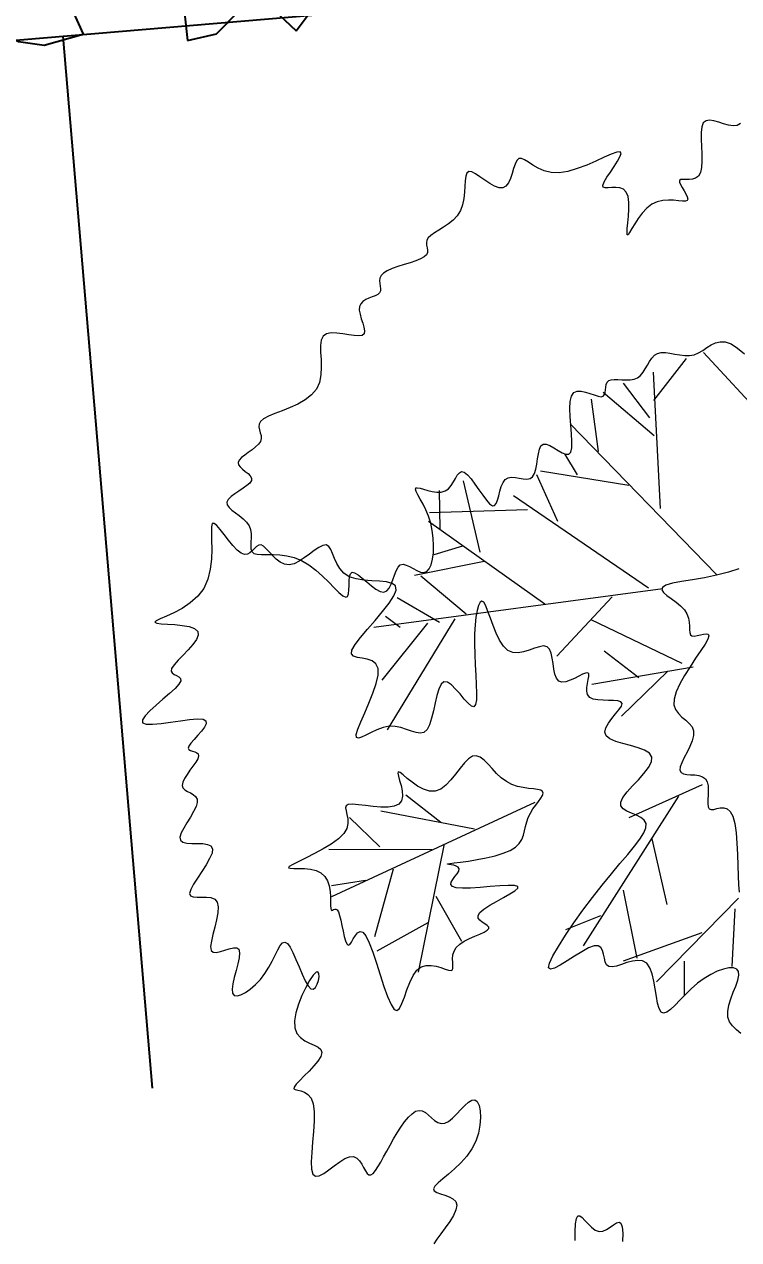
# Model space of a CAD drawing. Extents: x 2080 to 102399, y 2071 to 93424.
# Drawn here: x 80228.4 to 80358.2, y 76984.8 to 77205.7 of the extents above; entities that cross this region are included whole.
import ezdxf

# ---------------------------------------------------------------- set-up
doc = ezdxf.new("R2010")
doc.units = 0
doc.header["$LTSCALE"] = 20
doc.header["$MEASUREMENT"] = 0
doc.header["$PDMODE"] = 34
doc.header["$PDSIZE"] = 5
doc.layers.add('casuanut tree', color=100, linetype='Continuous', lineweight=5)
doc.layers.add('correct', color=230, linetype='Continuous', plot=False)
doc.layers.add('DIMLINE', color=254, linetype='Continuous')
doc.layers.add('PLANTS', color=3, linetype='Continuous')
doc.styles.add('STYLE1', font='romans.shx')
doc.dimstyles.get("Standard").update_dxf_attribs({"dimtxt": 24, "dimasz": 12, "dimexe": 0.18, "dimexo": 0.0625, "dimgap": 0, "dimtad": 1, "dimzin": 1, "dimdsep": 46, "dimlunit": 4, "dimtxsty": 'STYLE1', "dimblk": 'BLK', "dimcen": 0, "dimse1": 1, "dimse2": 1, "dimclrt": 3, "dimazin": 0, "dimtfac": 1, "dimtix": 1, "dimtmove": 2, "dimatfit": 3, "dimldrblk": 'BLK', "dimfxl": 1, "dimtolj": 1, "dimtzin": 0, "dimarcsym": 0})

# ---------------------------------------------------------------- blocks, each defined once
blk = doc.blocks.new('tr')
at = {"layer": 'casuanut tree'}
for p, q in [((-0.1186, 0.3345), (-0.0824, 0.54)), ((-0.0915, 0.4977), (-0.0281, 0.549)), ((0.0987, 0.3768), (-0.0009, 0.552)), ((-0.1915, 0.4409), (-0.1837, 0.5213)), ((-0.1033, 0.4448), (-0.1641, 0.5272)), ((-0.1035, 0.4735), (-0.1307, 0.5339)), ((-0.0583, 0.2167), (-0.2243, 0.4916)), ((-0.2307, 0.4134), (-0.2425, 0.4487)), ((-0.4537, 0.3798), (-0.4417, 0.4372)), ((-0.4024, 0.3315), (-0.4024, 0.4433)), ((-0.1579, 0.3798), (-0.2847, 0.4312)), ((-0.2758, 0.3506), (-0.2915, 0.4272)), ((-0.3239, 0.2318), (-0.4688, 0.3949)), ((-0.317, 0.3781), (-0.4641, 0.4075)), ((-0.1639, 0.2197), (-0.333, 0.404)), ((-0.4266, 0.3466), (-0.4719, 0.3436)), ((-0.3994, 0.3164), (-0.5081, 0.3194)), ((-0.4447, 0.2439), (-0.499, 0.3164)), ((-0.487, 0.2409), (-0.5413, 0.2922)), ((-0.5473, 0.2469), (-0.5654, 0.2681)), ((-0.5051, 0.2439), (-0.5926, 0.1744)), ((-0.1428, 0.2137), (-0.5866, 0.256)), ((-0.4628, 0.2409), (-0.6017, 0.0989)), ((-0.2213, 0.2197), (-0.3239, 0.1502)), ((-0.1398, 0.0959), (-0.2605, 0.1925)), ((-0.2092, 0.0898), (-0.2515, 0.1412)), ((-0.1247, 0.0868), (-0.2817, 0.0959)), ((-0.1639, 0.0898), (-0.2485, 0.0385)), ((-0.5539, -0.0579), (-0.5967, -0.0051)), ((-0.6532, -0.073), (-0.6884, -0.0189)), ((-0.5062, -0.0793), (-0.6394, -0.0202)), ((-0.4069, -0.0604), (-0.7425, -0.1308)), ((-0.5766, -0.0956), (-0.7299, -0.0592)), ((-0.5565, -0.0906), (-0.6394, -0.2729)), ((-0.1519, -0.0915), (-0.2726, -0.1156)), ((-0.6407, -0.1107), (-0.6922, -0.205)), ((-0.1911, -0.1005), (-0.3843, -0.2908)), ((-0.6859, -0.1183), (-0.7387, -0.1145)), ((-0.5866, -0.166), (-0.564, -0.2415)), ((-0.2454, -0.1549), (-0.2454, -0.2576)), ((-0.608, -0.2025), (-0.6935, -0.2276)), ((-0.3058, -0.2214), (-0.3088, -0.3271)), ((-0.3481, -0.2516), (-0.4054, -0.2606)), ((-0.1368, -0.2727), (-0.2877, -0.3694)), ((-0.1458, -0.2878), (-0.17, -0.3724)), ((-0.2032, -0.312), (-0.33, -0.3271)), ((-0.2394, -0.3482), (-0.2515, -0.3996))]:
    blk.add_line(p, q, dxfattribs=at)
for points in [[(0.1331, 0.8803), (0.1274, 0.8787), (0.1212, 0.8794), (0.1146, 0.8821), (0.1078, 0.8858), (0.101, 0.8899), (0.0944, 0.8936), (0.0882, 0.8961), (0.0826, 0.8966), (0.0779, 0.8944), (0.0742, 0.889), (0.0712, 0.8809), (0.0689, 0.871), (0.0668, 0.8599), (0.0648, 0.8486), (0.0625, 0.8379), (0.0599, 0.8285), (0.0565, 0.8212), (0.0523, 0.8167), (0.0474, 0.8145), (0.0423, 0.814), (0.0371, 0.8147), (0.0322, 0.8159), (0.028, 0.8171), (0.0247, 0.8175), (0.0227, 0.8167), (0.0222, 0.8141), (0.0228, 0.8102), (0.0241, 0.8053), (0.0258, 0.7999), (0.0274, 0.7946), (0.0284, 0.7899), (0.0285, 0.7862), (0.0272, 0.784), (0.0243, 0.7836), (0.0197, 0.7847), (0.0139, 0.7867), (0.007, 0.7891), (-0.0008, 0.7912), (-0.0092, 0.7926), (-0.0179, 0.7926), (-0.0268, 0.7908), (-0.0356, 0.7867), (-0.044, 0.781), (-0.0519, 0.7743), (-0.0589, 0.7675), (-0.0649, 0.7613), (-0.0696, 0.7564), (-0.0727, 0.7536), (-0.0741, 0.7536), (-0.0736, 0.7569), (-0.0717, 0.7631), (-0.0688, 0.7714), (-0.0657, 0.781), (-0.0627, 0.7912), (-0.0605, 0.8013), (-0.0596, 0.8104), (-0.0606, 0.8178), (-0.0638, 0.823), (-0.0687, 0.8263), (-0.0746, 0.8283), (-0.0807, 0.8294), (-0.0864, 0.8301), (-0.0908, 0.8311), (-0.0934, 0.8328), (-0.0932, 0.8358), (-0.09, 0.8405), (-0.0844, 0.8464), (-0.0774, 0.853), (-0.07, 0.8599), (-0.0632, 0.8666), (-0.0579, 0.8724), (-0.0552, 0.877), (-0.0561, 0.8798), (-0.0612, 0.8804), (-0.07, 0.8793), (-0.0816, 0.8771), (-0.0954, 0.8743), (-0.1103, 0.8716), (-0.1256, 0.8695), (-0.1405, 0.8686), (-0.1541, 0.8696), (-0.1657, 0.8729), (-0.1755, 0.8778), (-0.1837, 0.8838), (-0.1905, 0.8901), (-0.1962, 0.896), (-0.2011, 0.9009), (-0.2053, 0.904), (-0.2092, 0.9046), (-0.213, 0.9023), (-0.2167, 0.8976), (-0.2205, 0.8915), (-0.2244, 0.8846), (-0.2286, 0.8778), (-0.233, 0.8719), (-0.2378, 0.8678), (-0.243, 0.8663), (-0.2487, 0.8678), (-0.2548, 0.8719), (-0.261, 0.8777), (-0.2672, 0.8843), (-0.2732, 0.8909), (-0.2788, 0.8967), (-0.2838, 0.9008), (-0.288, 0.9023), (-0.2914, 0.9007), (-0.2941, 0.8964), (-0.2965, 0.8899), (-0.2989, 0.8819), (-0.3015, 0.873), (-0.3047, 0.8638), (-0.3087, 0.855), (-0.3139, 0.8471), (-0.3205, 0.8407), (-0.3281, 0.8356), (-0.3364, 0.8315), (-0.3448, 0.8282), (-0.3529, 0.8255), (-0.3603, 0.823), (-0.3666, 0.8205), (-0.3714, 0.8178), (-0.3742, 0.8146), (-0.3757, 0.811), (-0.3762, 0.8073), (-0.3763, 0.8034), (-0.3766, 0.7997), (-0.3775, 0.7963), (-0.3797, 0.7932), (-0.3837, 0.7908), (-0.3899, 0.789), (-0.3978, 0.7878), (-0.4068, 0.7869), (-0.4165, 0.7861), (-0.4263, 0.7853), (-0.4355, 0.7843), (-0.4437, 0.7828), (-0.4502, 0.7806), (-0.4546, 0.7777), (-0.4573, 0.7742), (-0.4587, 0.7702), (-0.4593, 0.7661), (-0.4595, 0.7621), (-0.4598, 0.7583), (-0.4607, 0.755), (-0.4626, 0.7525), (-0.4658, 0.7508), (-0.4701, 0.7497), (-0.4751, 0.749), (-0.4804, 0.7482), (-0.4857, 0.7472), (-0.4906, 0.7455), (-0.4946, 0.7428), (-0.4975, 0.7389), (-0.4989, 0.7336), (-0.4991, 0.7272), (-0.4988, 0.7202), (-0.4982, 0.7132), (-0.4979, 0.7066), (-0.4983, 0.7011), (-0.4999, 0.697), (-0.5031, 0.695), (-0.5083, 0.6953), (-0.5151, 0.6974), (-0.523, 0.7006), (-0.5315, 0.7041), (-0.5402, 0.7073), (-0.5484, 0.7094), (-0.5557, 0.7097), (-0.5616, 0.7074), (-0.5659, 0.7021), (-0.5687, 0.6941), (-0.5709, 0.6843), (-0.5728, 0.6733), (-0.5751, 0.6617), (-0.5783, 0.6503), (-0.583, 0.6398), (-0.5898, 0.6308), (-0.599, 0.6238), (-0.6102, 0.6186), (-0.6226, 0.6149), (-0.6355, 0.6123), (-0.6483, 0.6104), (-0.6603, 0.6087), (-0.6706, 0.607), (-0.6787, 0.6048), (-0.6841, 0.6019), (-0.6872, 0.5983), (-0.6885, 0.5942), (-0.6887, 0.5898), (-0.6885, 0.5852), (-0.6884, 0.5806), (-0.6891, 0.5762), (-0.6911, 0.5722), (-0.695, 0.5686), (-0.7003, 0.5655), (-0.7065, 0.5626), (-0.7131, 0.5599), (-0.7194, 0.5573), (-0.725, 0.5546), (-0.7293, 0.5517), (-0.7317, 0.5485), (-0.7318, 0.5449), (-0.7302, 0.541), (-0.7274, 0.5369), (-0.7241, 0.5327), (-0.7208, 0.5285), (-0.7184, 0.5244), (-0.7173, 0.5205), (-0.7182, 0.5169), (-0.7215, 0.5138), (-0.7268, 0.5109), (-0.7333, 0.5082), (-0.7405, 0.5055), (-0.7477, 0.5028), (-0.7541, 0.5), (-0.7591, 0.4968), (-0.7621, 0.4933), (-0.7625, 0.4892), (-0.7607, 0.4847), (-0.7574, 0.4797), (-0.7531, 0.4744), (-0.7483, 0.4688), (-0.7437, 0.4629), (-0.7398, 0.4567), (-0.7373, 0.4505), (-0.7365, 0.4441), (-0.737, 0.4377), (-0.7384, 0.4316), (-0.7401, 0.4257), (-0.7416, 0.4202), (-0.7424, 0.4153), (-0.7419, 0.4111), (-0.7395, 0.4076), (-0.7351, 0.4051), (-0.7287, 0.4031), (-0.7207, 0.4013), (-0.7115, 0.3992), (-0.7016, 0.3965), (-0.6913, 0.3927), (-0.6809, 0.3876), (-0.6709, 0.3806), (-0.6615, 0.3716), (-0.6529, 0.3611), (-0.6451, 0.35), (-0.6381, 0.3389), (-0.6318, 0.3287), (-0.6264, 0.3201), (-0.6217, 0.3138), (-0.6179, 0.3107), (-0.615, 0.3113), (-0.6126, 0.3148), (-0.6107, 0.3203), (-0.6089, 0.3269), (-0.6072, 0.3337), (-0.6053, 0.3397), (-0.6029, 0.344), (-0.5999, 0.3457), (-0.5962, 0.344), (-0.5917, 0.3396), (-0.5867, 0.3334), (-0.5814, 0.3262), (-0.5758, 0.3189), (-0.5702, 0.3124), (-0.5646, 0.3075), (-0.5594, 0.3051), (-0.5545, 0.3058), (-0.55, 0.3091), (-0.5457, 0.3143), (-0.5417, 0.3205), (-0.5377, 0.3269), (-0.5337, 0.3328), (-0.5297, 0.3375), (-0.5256, 0.34), (-0.5213, 0.34), (-0.5168, 0.3378), (-0.5122, 0.3343), (-0.5075, 0.33), (-0.5027, 0.3258), (-0.4979, 0.3224), (-0.4932, 0.3205), (-0.4885, 0.3209), (-0.4839, 0.324), (-0.4796, 0.3296), (-0.4756, 0.3373), (-0.4721, 0.3467), (-0.4693, 0.3572), (-0.4672, 0.3686), (-0.4661, 0.3803), (-0.4659, 0.3919), (-0.4669, 0.403), (-0.4686, 0.4134), (-0.4708, 0.4228), (-0.4731, 0.4312), (-0.4751, 0.4382), (-0.4765, 0.4437), (-0.477, 0.4475), (-0.4761, 0.4493), (-0.4736, 0.4492), (-0.4697, 0.4475), (-0.4647, 0.4448), (-0.4589, 0.4416), (-0.4526, 0.4384), (-0.446, 0.4359), (-0.4395, 0.4344), (-0.4333, 0.4347), (-0.4277, 0.4369), (-0.4226, 0.4407), (-0.418, 0.4453), (-0.4137, 0.45), (-0.4097, 0.4542), (-0.4059, 0.457), (-0.4021, 0.4579), (-0.3984, 0.4561), (-0.3945, 0.4512), (-0.3906, 0.4438), (-0.3867, 0.4347), (-0.3828, 0.425), (-0.3789, 0.4154), (-0.3751, 0.4068), (-0.3715, 0.4002), (-0.368, 0.3964), (-0.3647, 0.396), (-0.3615, 0.3985), (-0.3584, 0.4032), (-0.3552, 0.4092), (-0.3518, 0.4158), (-0.3482, 0.4222), (-0.3442, 0.4276), (-0.3398, 0.4313), (-0.3349, 0.4327), (-0.3297, 0.4322), (-0.3242, 0.4304), (-0.3186, 0.4281), (-0.313, 0.4258), (-0.3077, 0.4242), (-0.3027, 0.4239), (-0.2982, 0.4257), (-0.2942, 0.4298), (-0.2908, 0.4359), (-0.2876, 0.4431), (-0.2847, 0.4507), (-0.2817, 0.4581), (-0.2785, 0.4643), (-0.2751, 0.4688), (-0.2712, 0.4707), (-0.2666, 0.4697), (-0.2617, 0.4663), (-0.2565, 0.4615), (-0.2512, 0.4562), (-0.246, 0.4515), (-0.2411, 0.4481), (-0.2366, 0.4471), (-0.2329, 0.4493), (-0.2299, 0.4555), (-0.2275, 0.4649), (-0.2255, 0.4765), (-0.2236, 0.4893), (-0.2216, 0.5024), (-0.2193, 0.5146), (-0.2163, 0.5251), (-0.2126, 0.5327), (-0.2079, 0.5369), (-0.2024, 0.5379), (-0.1964, 0.5367), (-0.1902, 0.5338), (-0.1841, 0.5302), (-0.1782, 0.5264), (-0.173, 0.5232), (-0.1687, 0.5215), (-0.1654, 0.5216), (-0.163, 0.5234), (-0.1613, 0.5263), (-0.1598, 0.53), (-0.1584, 0.534), (-0.1568, 0.5378), (-0.1547, 0.5409), (-0.1518, 0.5429), (-0.1479, 0.5434), (-0.1432, 0.5428), (-0.1378, 0.5414), (-0.132, 0.5396), (-0.1258, 0.5379), (-0.1197, 0.5367), (-0.1136, 0.5363), (-0.1079, 0.5372), (-0.1026, 0.5397), (-0.0978, 0.5434), (-0.0932, 0.5479), (-0.0887, 0.5527), (-0.0843, 0.5575), (-0.0797, 0.5616), (-0.0749, 0.5648), (-0.0696, 0.5665), (-0.0639, 0.5665), (-0.0577, 0.565), (-0.0511, 0.5626), (-0.0443, 0.5596), (-0.0372, 0.5566), (-0.03, 0.554), (-0.0228, 0.5523), (-0.0156, 0.5519), (-0.0084, 0.5531), (-0.0013, 0.5554), (0.0057, 0.5582), (0.0129, 0.5608), (0.0201, 0.5624), (0.0275, 0.5625), (0.0351, 0.5603), (0.043, 0.5553), (0.0511, 0.5469), (0.0595, 0.5359)], [(-0.4977, -0.7268), (-0.4946, -0.7133), (-0.4915, -0.7021), (-0.4885, -0.6944), (-0.4855, -0.6911), (-0.4826, -0.6917), (-0.4796, -0.695), (-0.4764, -0.7003), (-0.4728, -0.7066), (-0.4688, -0.7128), (-0.4643, -0.7181), (-0.4592, -0.7214), (-0.4534, -0.7223), (-0.4472, -0.7211), (-0.4411, -0.7189), (-0.4353, -0.7165), (-0.4302, -0.7148), (-0.4263, -0.7146), (-0.4238, -0.7169), (-0.4232, -0.7226), (-0.4246, -0.7321), (-0.4277, -0.7448)], [(-0.1798, -0.4752), (-0.185, -0.4683), (-0.1895, -0.4614), (-0.1926, -0.4542), (-0.1935, -0.4465), (-0.1917, -0.4381), (-0.1879, -0.4293), (-0.1827, -0.4203), (-0.1769, -0.4114), (-0.1711, -0.4029), (-0.1662, -0.395), (-0.1629, -0.388), (-0.1619, -0.3823), (-0.1638, -0.3779), (-0.1683, -0.375), (-0.1751, -0.3735), (-0.1836, -0.3734), (-0.1935, -0.3746), (-0.2044, -0.377), (-0.2157, -0.3807), (-0.2272, -0.3856), (-0.2384, -0.3916), (-0.2491, -0.3982), (-0.2591, -0.4047), (-0.2682, -0.4106), (-0.2762, -0.4153), (-0.2828, -0.4181), (-0.288, -0.4186), (-0.2914, -0.4161), (-0.2931, -0.4102), (-0.2934, -0.4015), (-0.2928, -0.391), (-0.292, -0.3793), (-0.2913, -0.3674), (-0.2914, -0.356), (-0.2928, -0.3461), (-0.2959, -0.3383), (-0.3012, -0.3334), (-0.3082, -0.3309), (-0.3164, -0.3302), (-0.3251, -0.3306), (-0.3337, -0.3314), (-0.3417, -0.3321), (-0.3484, -0.332), (-0.3533, -0.3304), (-0.3561, -0.3269), (-0.3571, -0.3219), (-0.3571, -0.3161), (-0.3569, -0.3099), (-0.3571, -0.304), (-0.3586, -0.2991), (-0.362, -0.2956), (-0.368, -0.2944), (-0.3771, -0.2956), (-0.3885, -0.2988), (-0.4011, -0.303), (-0.4137, -0.3075), (-0.4254, -0.3114), (-0.435, -0.3139), (-0.4413, -0.3141), (-0.4434, -0.3113), (-0.4404, -0.3048), (-0.4329, -0.2951), (-0.4215, -0.2828), (-0.4071, -0.2686), (-0.3905, -0.2532), (-0.3725, -0.2373), (-0.3538, -0.2215), (-0.3353, -0.2065), (-0.3177, -0.1928), (-0.3014, -0.1806), (-0.2866, -0.1696), (-0.2738, -0.1597), (-0.2633, -0.1509), (-0.2554, -0.1431), (-0.2504, -0.1361), (-0.2486, -0.1299), (-0.2503, -0.1242), (-0.2545, -0.1191), (-0.2603, -0.1142), (-0.2668, -0.1096), (-0.2729, -0.1049), (-0.2776, -0.1001), (-0.28, -0.0949), (-0.279, -0.0893), (-0.2741, -0.0831), (-0.266, -0.0764), (-0.256, -0.0693), (-0.2451, -0.062), (-0.2346, -0.0545), (-0.2257, -0.0471), (-0.2194, -0.0399), (-0.2171, -0.033), (-0.2194, -0.0264), (-0.2257, -0.0202), (-0.2346, -0.0142), (-0.245, -0.0084), (-0.2557, -0.0028), (-0.2656, 0.0029), (-0.2734, 0.0086), (-0.2779, 0.0144), (-0.2784, 0.0204), (-0.2755, 0.0265), (-0.2701, 0.0325), (-0.2634, 0.0383), (-0.2563, 0.0438), (-0.2499, 0.0489), (-0.2451, 0.0534), (-0.243, 0.0572), (-0.2443, 0.0602), (-0.2485, 0.0626), (-0.2547, 0.0646), (-0.2623, 0.0665), (-0.2703, 0.0685), (-0.278, 0.0708), (-0.2845, 0.0737), (-0.2892, 0.0775), (-0.2913, 0.0822), (-0.2913, 0.0876), (-0.2899, 0.0933), (-0.2876, 0.099), (-0.2852, 0.1044), (-0.2833, 0.109), (-0.2825, 0.1126), (-0.2835, 0.1147), (-0.2868, 0.1151), (-0.2919, 0.1143), (-0.2982, 0.1128), (-0.3054, 0.111), (-0.3126, 0.1096), (-0.3195, 0.109), (-0.3254, 0.1097), (-0.3297, 0.1124), (-0.3321, 0.1173), (-0.333, 0.124), (-0.3328, 0.132), (-0.3321, 0.1404), (-0.3315, 0.1489), (-0.3314, 0.1566), (-0.3325, 0.1631), (-0.3353, 0.1676), (-0.3402, 0.1699), (-0.3467, 0.1703), (-0.3545, 0.1696), (-0.3631, 0.1686), (-0.3719, 0.168), (-0.3805, 0.1684), (-0.3883, 0.1707), (-0.395, 0.1755), (-0.4001, 0.1833), (-0.4039, 0.1936), (-0.4065, 0.2053), (-0.4084, 0.2176), (-0.4098, 0.2297), (-0.411, 0.2406), (-0.4124, 0.2495), (-0.4141, 0.2555), (-0.4166, 0.2579), (-0.4197, 0.2568), (-0.4232, 0.2526), (-0.427, 0.2457), (-0.4309, 0.2363), (-0.4349, 0.2248), (-0.4387, 0.2116), (-0.4423, 0.1969), (-0.4455, 0.1813), (-0.4483, 0.1654), (-0.451, 0.1498), (-0.4536, 0.1354), (-0.4561, 0.1228), (-0.4588, 0.1128), (-0.4616, 0.1061), (-0.4648, 0.1034), (-0.4684, 0.1052), (-0.4723, 0.1105), (-0.4766, 0.1182), (-0.4811, 0.1271), (-0.4859, 0.1359), (-0.4908, 0.1436), (-0.4958, 0.149), (-0.5008, 0.1507), (-0.5059, 0.1481), (-0.511, 0.1418), (-0.5161, 0.1328), (-0.5213, 0.1223), (-0.5265, 0.1112), (-0.5317, 0.1007), (-0.5371, 0.0917), (-0.5425, 0.0854), (-0.5481, 0.0824), (-0.5538, 0.0825), (-0.5599, 0.0847), (-0.5663, 0.0885), (-0.5732, 0.0929), (-0.5807, 0.0974), (-0.5888, 0.1011), (-0.5977, 0.1034), (-0.6073, 0.1037), (-0.6172, 0.1024), (-0.6267, 0.1004), (-0.6354, 0.0982), (-0.6426, 0.0966), (-0.6477, 0.0963), (-0.6502, 0.0979), (-0.6495, 0.1023), (-0.6452, 0.1098), (-0.6382, 0.1199), (-0.6293, 0.1318), (-0.6198, 0.1449), (-0.6105, 0.1584), (-0.6024, 0.1715), (-0.5967, 0.1835), (-0.5943, 0.1935), (-0.5958, 0.2012), (-0.6005, 0.2068), (-0.6071, 0.2109), (-0.6144, 0.2141), (-0.6213, 0.217), (-0.6264, 0.2202), (-0.6287, 0.2242), (-0.627, 0.2296), (-0.6203, 0.2369), (-0.6098, 0.2457), (-0.5967, 0.2555), (-0.5823, 0.2659), (-0.5682, 0.2765), (-0.5555, 0.2866), (-0.5458, 0.296), (-0.5403, 0.304), (-0.5399, 0.3103), (-0.5441, 0.3153), (-0.5518, 0.3193), (-0.5619, 0.3228), (-0.5734, 0.3262), (-0.5852, 0.33), (-0.5963, 0.3344), (-0.6056, 0.34), (-0.6123, 0.3471), (-0.6167, 0.3552), (-0.6195, 0.3637), (-0.6212, 0.3723), (-0.6224, 0.3803), (-0.6238, 0.3871), (-0.6258, 0.3923), (-0.6292, 0.3952), (-0.6343, 0.3957), (-0.6409, 0.394), (-0.6487, 0.391), (-0.6572, 0.3872), (-0.6661, 0.3834), (-0.675, 0.3802), (-0.6834, 0.3783), (-0.6911, 0.3783), (-0.6978, 0.3808), (-0.7034, 0.3853), (-0.7082, 0.3911), (-0.7124, 0.3976), (-0.7161, 0.4042), (-0.7195, 0.4102), (-0.7227, 0.4149), (-0.726, 0.4178), (-0.7295, 0.4183), (-0.7332, 0.4171), (-0.7371, 0.4147), (-0.7411, 0.412), (-0.7453, 0.4097), (-0.7496, 0.4084), (-0.7541, 0.409), (-0.7587, 0.4121), (-0.7634, 0.4183), (-0.7681, 0.4266), (-0.7727, 0.4362), (-0.7771, 0.446), (-0.7813, 0.4549), (-0.7851, 0.4619), (-0.7885, 0.466), (-0.7913, 0.4662), (-0.7936, 0.4618), (-0.7957, 0.4534), (-0.7979, 0.4419), (-0.8008, 0.4283), (-0.8046, 0.4137), (-0.8099, 0.3989), (-0.8169, 0.3849), (-0.8262, 0.3727), (-0.838, 0.363), (-0.8513, 0.3557), (-0.8653, 0.3503), (-0.879, 0.3465), (-0.8914, 0.3439), (-0.9015, 0.342), (-0.9082, 0.3405), (-0.9107, 0.3389), (-0.9083, 0.337), (-0.9018, 0.3347), (-0.8926, 0.3319), (-0.882, 0.3286), (-0.8711, 0.3249), (-0.8613, 0.3207), (-0.8538, 0.316), (-0.8499, 0.3107), (-0.8505, 0.305), (-0.8548, 0.2989), (-0.8619, 0.2927), (-0.8707, 0.2864), (-0.8802, 0.2802), (-0.8892, 0.2744), (-0.8967, 0.2692), (-0.9017, 0.2645), (-0.9034, 0.2607), (-0.9025, 0.2575), (-0.9, 0.2547), (-0.8968, 0.252), (-0.8938, 0.2493), (-0.892, 0.2463), (-0.8925, 0.2428), (-0.8961, 0.2386), (-0.9034, 0.2335), (-0.9136, 0.2278), (-0.9253, 0.2216), (-0.9374, 0.2152), (-0.9486, 0.209), (-0.9575, 0.2031), (-0.9629, 0.1979), (-0.9636, 0.1935), (-0.9587, 0.1903), (-0.9492, 0.1879), (-0.9364, 0.1862), (-0.9218, 0.1848), (-0.9067, 0.1836), (-0.8925, 0.1821), (-0.8806, 0.1803), (-0.8724, 0.1778), (-0.8689, 0.1744), (-0.8694, 0.1702), (-0.873, 0.1656), (-0.8787, 0.1607), (-0.8856, 0.1558), (-0.8925, 0.151), (-0.8986, 0.1466), (-0.9028, 0.1428), (-0.9045, 0.1398), (-0.9039, 0.1375), (-0.9018, 0.1355), (-0.8989, 0.1338), (-0.8957, 0.1321), (-0.893, 0.1302), (-0.8914, 0.1278), (-0.8916, 0.1248), (-0.8939, 0.121), (-0.8981, 0.1166), (-0.9035, 0.1117), (-0.9094, 0.1065), (-0.9153, 0.1012), (-0.9205, 0.096), (-0.9244, 0.091), (-0.9265, 0.0865), (-0.9261, 0.0826), (-0.924, 0.079), (-0.9206, 0.0758), (-0.9167, 0.0725), (-0.913, 0.0692), (-0.9101, 0.0654), (-0.9088, 0.0611), (-0.9096, 0.0561), (-0.913, 0.0501), (-0.9184, 0.0436), (-0.925, 0.0366), (-0.9321, 0.0294), (-0.9387, 0.0225), (-0.9441, 0.016), (-0.9474, 0.0102), (-0.9478, 0.0054), (-0.9449, 0.0017), (-0.9392, -0.001), (-0.9318, -0.0032), (-0.9236, -0.0052), (-0.9157, -0.0073), (-0.9089, -0.01), (-0.9043, -0.0135), (-0.9028, -0.0183), (-0.9051, -0.0245), (-0.9106, -0.0319), (-0.9181, -0.04), (-0.9267, -0.0484), (-0.9355, -0.0568), (-0.9433, -0.0646), (-0.9493, -0.0714), (-0.9524, -0.0769), (-0.9518, -0.0807), (-0.9483, -0.0833), (-0.9426, -0.085), (-0.9357, -0.0865), (-0.9286, -0.0881), (-0.922, -0.0905), (-0.9168, -0.0941), (-0.9141, -0.0994), (-0.9143, -0.1068), (-0.917, -0.1157), (-0.9214, -0.1257), (-0.9266, -0.1361), (-0.9319, -0.1462), (-0.9364, -0.1555), (-0.9394, -0.1634), (-0.94, -0.1693), (-0.9377, -0.1727), (-0.933, -0.1742), (-0.9267, -0.1743), (-0.9196, -0.1737), (-0.9124, -0.173), (-0.9059, -0.1729), (-0.901, -0.1741), (-0.8983, -0.1772), (-0.8984, -0.1826), (-0.9009, -0.1899), (-0.905, -0.1985), (-0.9098, -0.2079), (-0.9148, -0.2174), (-0.9192, -0.2263), (-0.9222, -0.2342), (-0.9231, -0.2403), (-0.9213, -0.2442), (-0.9171, -0.246), (-0.9111, -0.2459), (-0.9035, -0.244), (-0.895, -0.2404), (-0.8859, -0.2355), (-0.8767, -0.2294), (-0.8679, -0.2223), (-0.8599, -0.2143), (-0.8527, -0.2061), (-0.8462, -0.1983), (-0.8405, -0.1914), (-0.8354, -0.186), (-0.831, -0.1828), (-0.8272, -0.1823), (-0.824, -0.1851), (-0.8213, -0.1915), (-0.8189, -0.2008), (-0.8168, -0.212), (-0.8148, -0.2241), (-0.8128, -0.236), (-0.8105, -0.2467), (-0.8079, -0.2552), (-0.8049, -0.2606), (-0.8012, -0.262), (-0.7974, -0.2602), (-0.7937, -0.2562), (-0.7905, -0.251), (-0.7883, -0.2456), (-0.7874, -0.2409), (-0.7883, -0.2381), (-0.7913, -0.238), (-0.7967, -0.2415), (-0.8039, -0.2481), (-0.812, -0.2571), (-0.8205, -0.2678), (-0.8285, -0.2794), (-0.8352, -0.2914), (-0.84, -0.303), (-0.842, -0.3135), (-0.8408, -0.3224), (-0.8371, -0.3298), (-0.8316, -0.336), (-0.8254, -0.3413), (-0.8193, -0.346), (-0.8141, -0.3505), (-0.8109, -0.3549), (-0.8105, -0.3597), (-0.8134, -0.3651), (-0.8192, -0.3708), (-0.8269, -0.3768), (-0.8357, -0.3827), (-0.8446, -0.3883), (-0.8528, -0.3935), (-0.8593, -0.3979), (-0.8634, -0.4014), (-0.8644, -0.4039), (-0.8627, -0.4057), (-0.8592, -0.4074), (-0.8547, -0.4096), (-0.8498, -0.4127), (-0.8454, -0.4173), (-0.8421, -0.4239), (-0.8409, -0.433), (-0.8421, -0.4449), (-0.8454, -0.459), (-0.8499, -0.4744), (-0.855, -0.49), (-0.8598, -0.5051), (-0.8637, -0.5187), (-0.8659, -0.5299), (-0.8657, -0.5378), (-0.8625, -0.5417), (-0.8568, -0.5423), (-0.8492, -0.5404), (-0.8403, -0.5369), (-0.8308, -0.5327), (-0.8213, -0.5286), (-0.8125, -0.5255), (-0.8049, -0.5243), (-0.799, -0.5255), (-0.7947, -0.5289), (-0.7916, -0.5338), (-0.7894, -0.5395), (-0.7877, -0.5454), (-0.7862, -0.5509), (-0.7845, -0.5553), (-0.7823, -0.5581), (-0.7794, -0.5586), (-0.7757, -0.5572), (-0.7712, -0.5539), (-0.7661, -0.5492), (-0.7605, -0.5432), (-0.7543, -0.5363), (-0.7477, -0.5288), (-0.7407, -0.5209), (-0.7334, -0.5128), (-0.7259, -0.505), (-0.7184, -0.4977), (-0.711, -0.4911), (-0.7038, -0.4857), (-0.6971, -0.4817), (-0.691, -0.4794), (-0.6855, -0.4792), (-0.6808, -0.4811), (-0.6767, -0.4847), (-0.673, -0.4894), (-0.6695, -0.4945), (-0.6658, -0.4995), (-0.6618, -0.5037), (-0.6571, -0.5066), (-0.6517, -0.5073), (-0.6453, -0.5057), (-0.6382, -0.5022), (-0.6307, -0.4975), (-0.6232, -0.4924), (-0.6158, -0.4876), (-0.6091, -0.4839), (-0.6033, -0.482), (-0.5988, -0.4826), (-0.5958, -0.4862), (-0.5944, -0.4926), (-0.5946, -0.501), (-0.5964, -0.511), (-0.5999, -0.522), (-0.605, -0.5333), (-0.6117, -0.5444), (-0.6202, -0.5547), (-0.6302, -0.5637), (-0.6413, -0.5716), (-0.6526, -0.5783), (-0.6637, -0.5841), (-0.6737, -0.5891), (-0.6821, -0.5935), (-0.6881, -0.5974), (-0.6911, -0.6009), (-0.6907, -0.6042), (-0.6875, -0.6074), (-0.6825, -0.6107), (-0.6765, -0.6143), (-0.6705, -0.6182), (-0.6655, -0.6226), (-0.6623, -0.6277), (-0.6619, -0.6336), (-0.6648, -0.6403), (-0.6706, -0.6477), (-0.6782, -0.6554), (-0.6868, -0.6631), (-0.6954, -0.6705), (-0.7032, -0.6773), (-0.7092, -0.6831)], [(-0.0228, 0.2178), (-0.0396, 0.216), (-0.0581, 0.2156), (-0.0772, 0.2162), (-0.0958, 0.2173), (-0.1127, 0.2184), (-0.1268, 0.2189), (-0.1372, 0.2183), (-0.1429, 0.2163), (-0.1445, 0.2129), (-0.1429, 0.2084), (-0.139, 0.2028), (-0.1337, 0.1966), (-0.1278, 0.1898), (-0.1223, 0.1827), (-0.118, 0.1755), (-0.1156, 0.1684), (-0.1148, 0.1616), (-0.1151, 0.1551), (-0.116, 0.1492), (-0.1171, 0.1439), (-0.1177, 0.1395), (-0.1174, 0.1361), (-0.1158, 0.1338), (-0.1124, 0.1327), (-0.1078, 0.1324), (-0.1027, 0.1325), (-0.0978, 0.1326), (-0.0936, 0.1321), (-0.0911, 0.1308), (-0.0907, 0.1281), (-0.0932, 0.1237), (-0.0991, 0.1171), (-0.1077, 0.1088), (-0.118, 0.0992), (-0.1291, 0.0886), (-0.1403, 0.0776), (-0.1504, 0.0665), (-0.1587, 0.0558), (-0.1642, 0.0459), (-0.1663, 0.0372), (-0.1655, 0.0296), (-0.1626, 0.0227), (-0.1586, 0.0163), (-0.154, 0.0103), (-0.1499, 0.0044), (-0.147, -0.0017), (-0.1462, -0.0082), (-0.1479, -0.0152), (-0.1518, -0.0226), (-0.1571, -0.0302), (-0.1631, -0.0377), (-0.1691, -0.0449), (-0.1744, -0.0516), (-0.1782, -0.0574), (-0.1799, -0.0622), (-0.179, -0.0659), (-0.1759, -0.0686), (-0.1712, -0.0707), (-0.1655, -0.0725), (-0.1594, -0.0744), (-0.1535, -0.0767), (-0.1485, -0.0796), (-0.145, -0.0837), (-0.1435, -0.0889), (-0.1435, -0.0952), (-0.1447, -0.1019), (-0.1465, -0.1089), (-0.1483, -0.1155), (-0.1498, -0.1215), (-0.1504, -0.1264), (-0.1495, -0.1299), (-0.147, -0.1316), (-0.143, -0.1321), (-0.1381, -0.1321), (-0.1328, -0.1323), (-0.1275, -0.1333), (-0.1228, -0.136), (-0.1191, -0.141), (-0.1169, -0.149), (-0.1166, -0.1604), (-0.1178, -0.1746), (-0.1202, -0.1905), (-0.1232, -0.2073), (-0.1266, -0.224), (-0.1297, -0.2397), (-0.1323, -0.2533), (-0.1338, -0.264)]]:
    blk.add_lwpolyline(points, dxfattribs=at)
blk.add_lwpolyline([(-0.5999, 0.0324), (-0.601, 0.0306), (-0.601, 0.0259), (-0.6007, 0.0192), (-0.6004, 0.0111), (-0.6006, 0.0027), (-0.602, -0.0051), (-0.605, -0.0117), (-0.6101, -0.016), (-0.6176, -0.0176), (-0.6271, -0.0167), (-0.6378, -0.0142), (-0.649, -0.0106), (-0.6601, -0.0066), (-0.6704, -0.0029), (-0.6791, -0.0002), (-0.6855, 0.0009), (-0.6892, -0.0002), (-0.6908, -0.0033), (-0.6911, -0.0079), (-0.691, -0.0137), (-0.6912, -0.0202), (-0.6926, -0.0272), (-0.6961, -0.0342), (-0.7024, -0.0408), (-0.7121, -0.0468), (-0.7244, -0.0521), (-0.7383, -0.0567), (-0.7528, -0.0607), (-0.7667, -0.0641), (-0.779, -0.067), (-0.7887, -0.0694), (-0.7947, -0.0713), (-0.7963, -0.0728), (-0.794, -0.0741), (-0.7888, -0.0755), (-0.7815, -0.0772), (-0.773, -0.0794), (-0.7643, -0.0824), (-0.7562, -0.0863), (-0.7497, -0.0915), (-0.7453, -0.0981), (-0.743, -0.1057), (-0.7422, -0.1139), (-0.7426, -0.1223), (-0.7438, -0.1303), (-0.7452, -0.1375), (-0.7466, -0.1435), (-0.7474, -0.1479), (-0.7474, -0.1503), (-0.7466, -0.1512), (-0.7453, -0.1511), (-0.7436, -0.1506), (-0.7418, -0.1502), (-0.74, -0.1506), (-0.7384, -0.1522), (-0.7373, -0.1558), (-0.7367, -0.1615), (-0.7366, -0.169), (-0.7367, -0.1774), (-0.7369, -0.1861), (-0.7369, -0.1943), (-0.7365, -0.2013), (-0.7356, -0.2063), (-0.7339, -0.2087), (-0.7314, -0.2081), (-0.7281, -0.2051), (-0.7243, -0.201), (-0.7201, -0.1968), (-0.7159, -0.1935), (-0.7118, -0.1924), (-0.7079, -0.1945), (-0.7046, -0.2008), (-0.702, -0.2122), (-0.6999, -0.2274), (-0.6982, -0.2452), (-0.6966, -0.264), (-0.695, -0.2823), (-0.6931, -0.2988), (-0.6907, -0.3119), (-0.6878, -0.3203), (-0.684, -0.3229), (-0.6794, -0.3205), (-0.6742, -0.3143), (-0.6683, -0.3055), (-0.662, -0.2954), (-0.6551, -0.2853), (-0.6479, -0.2762), (-0.6405, -0.2696), (-0.6328, -0.2662), (-0.6251, -0.2657), (-0.6176, -0.2673), (-0.6105, -0.2703), (-0.6039, -0.274), (-0.5982, -0.2777), (-0.5934, -0.2806), (-0.5898, -0.282), (-0.5875, -0.2814), (-0.5861, -0.2789), (-0.5852, -0.2751), (-0.5844, -0.2703), (-0.5834, -0.2649), (-0.5816, -0.2593), (-0.5786, -0.254), (-0.574, -0.2493), (-0.5676, -0.2456), (-0.5599, -0.2427), (-0.5513, -0.2405), (-0.5426, -0.2387), (-0.5344, -0.2373), (-0.5273, -0.2358), (-0.5219, -0.2343), (-0.5189, -0.2324), (-0.5185, -0.23), (-0.5203, -0.2272), (-0.5232, -0.224), (-0.5266, -0.2206), (-0.5295, -0.2169), (-0.5311, -0.2131), (-0.5304, -0.2092), (-0.5267, -0.2054), (-0.5195, -0.2016), (-0.5096, -0.198), (-0.4982, -0.1945), (-0.4865, -0.1911), (-0.4758, -0.1879), (-0.4672, -0.1849), (-0.462, -0.1821), (-0.4614, -0.1794), (-0.4662, -0.177), (-0.4755, -0.1747), (-0.4881, -0.1725), (-0.5025, -0.1703), (-0.5176, -0.168), (-0.5321, -0.1657), (-0.5445, -0.1631), (-0.5538, -0.1603), (-0.5588, -0.1572), (-0.5602, -0.1538), (-0.5589, -0.1503), (-0.5557, -0.1468), (-0.5516, -0.1432), (-0.5474, -0.1397), (-0.5441, -0.1363), (-0.5425, -0.1332), (-0.5433, -0.1304), (-0.5459, -0.128), (-0.5495, -0.1259), (-0.5533, -0.1242), (-0.5566, -0.123), (-0.5585, -0.1221), (-0.5582, -0.1218), (-0.5549, -0.122), (-0.5481, -0.1226), (-0.5382, -0.1236), (-0.5262, -0.1246), (-0.5127, -0.1255), (-0.4985, -0.126), (-0.4846, -0.1259), (-0.4716, -0.125), (-0.4603, -0.1231), (-0.4514, -0.12), (-0.4445, -0.1158), (-0.4393, -0.1107), (-0.4353, -0.1051), (-0.432, -0.099), (-0.429, -0.0927), (-0.4258, -0.0864), (-0.422, -0.0803), (-0.4174, -0.0746), (-0.4121, -0.0693), (-0.4066, -0.0644), (-0.4013, -0.06), (-0.3968, -0.056), (-0.3934, -0.0524), (-0.3915, -0.0492), (-0.3916, -0.0465), (-0.394, -0.0441), (-0.3984, -0.0419), (-0.4044, -0.0397), (-0.4115, -0.0372), (-0.4192, -0.0341), (-0.4273, -0.0303), (-0.4351, -0.0255), (-0.4423, -0.0194), (-0.4486, -0.012), (-0.454, -0.0038), (-0.4589, 0.0048), (-0.4635, 0.013), (-0.4681, 0.0202), (-0.4729, 0.0259), (-0.4781, 0.0294), (-0.484, 0.0302), (-0.4907, 0.0278), (-0.4983, 0.0229), (-0.5065, 0.0164), (-0.5152, 0.0092), (-0.5242, 0.0021), (-0.5334, -0.0039), (-0.5425, -0.008), (-0.5515, -0.0093), (-0.5602, -0.0072), (-0.5684, -0.0023), (-0.576, 0.0044), (-0.5829, 0.012), (-0.5889, 0.0195), (-0.5938, 0.0261), (-0.5975, 0.0307)], close=True, dxfattribs=at)
blk = doc.blocks.new('BLK')
for q in [(0, 2), (-2, 0), (0, -2), (2, 0)]:
    blk.add_line((0, 0), q)
blk.add_circle((0, 0), 1)
blk = doc.blocks.new('*D319')
at = {"layer": 'Defpoints', "color": 0, "linetype": 'Continuous', "ltscale": 0.5, "transparency": 16777216}
for p in [(81225.27, 77094.71), (81231.19, 77024.77), (79115.64, 76916.14)]:
    blk.add_point(p, dxfattribs=at)
at = {"layer": 'DIMLINE', "color": 0, "linetype": 'Continuous', "lineweight": -2, "ltscale": 0.5, "transparency": 16777216}
blk.add_line((79133.51, 76847.21), (81219.23, 77023.76), dxfattribs=at)
at = {"layer": 'DIMLINE', "color": 0, "linetype": 'Continuous', "lineweight": -2, "ltscale": 0.5, "transparency": 16777216, "xscale": 12, "yscale": 12, "zscale": 12}
for p, rotation in [((81231.19, 77024.77), 4.838476962066823), ((79121.56, 76846.2), 184.8384769620668)]:
    blk.add_blockref('BLK', p, dxfattribs=dict(at, rotation=rotation))
at = {"layer": 'DIMLINE', "color": 3, "linetype": 'Continuous', "ltscale": 0.5, "transparency": 16777216, "insert": (80174.01, 76963.39), "char_height": 24, "attachment_point": 5, "rotation": 4.8385, "style": 'STYLE1'}
blk.add_mtext('\\A1;176\'-5{\\H1.000000x;\\S1/4;}"', dxfattribs=at)
blk = doc.blocks.new('PLANT1')
at = {"color": 0}
for p, q in [((5.75, 15.65), (2.94, 14.02)), ((6.8, 12.64), (5.75, 15.65)), ((2.94, 14.02), (1.24, 11.02)), ((6.67, 9.74), (6.8, 12.64)), ((-4.94, 10.5), (-5.47, 8.7)), ((-3.11, 9.8), (-4.94, 10.5)), ((1.24, 11.02), (-0.18, 7.33)), ((-1.65, 8.27), (-3.11, 9.8)), ((4.8, 4.93), (6.67, 9.74)), ((-10.15, 7.82), (-12.56, 7.25)), ((-8.01, 7.41), (-10.15, 7.82)), ((-5.47, 8.7), (-5.1, 7.19)), ((-0.15, 4.91), (-1.65, 8.27)), ((-12.56, 7.25), (-11.81, 4.91)), ((-4.41, 5.37), (-8.01, 7.41)), ((-5.1, 7.19), (-3.73, 3.58)), ((-0.18, 7.33), (-0.36, 5.38)), ((7.53, 5.66), (4.58, 4.62)), ((9.19, 5.31), (7.53, 5.66)), ((-11.81, 4.91), (-9.42, 2.94)), ((0.25, 2.69), (-0.15, 4.91)), ((3.75, 4.5), (2.74, 4.3)), ((3.75, 3.45), (4.8, 4.93)), ((3.75, 3.44), (3.75, 4.5)), ((8.7, 3.64), (9.19, 5.31)), ((-3.73, 3.58), (-2.59, 2.19)), ((2.74, 4.3), (1.6, 3.31)), ((3.4, 2.61), (3.75, 3.44)), ((7.5, 2.24), (8.7, 3.64)), ((8.78, 3.92), (9.84, 4.12)), ((9.84, 4.12), (12.89, 4.12)), ((12.89, 4.12), (15.19, 2.69)), ((-15.39, 2.27), (-18.09, -0.04)), ((-12.63, 3.17), (-15.39, 2.27)), ((-9.66, 3.14), (-12.63, 3.17)), ((-9.42, 2.94), (-5.88, 0.9)), ((0.06, 0.81), (0.25, 2.69)), ((0.73, 2.26), (0.31, 1.31)), ((1.6, 3.31), (0.73, 2.26)), ((2.18, 1.1), (3.4, 2.61)), ((4.43, 0.51), (7.5, 2.24)), ((15.19, 2.69), (13.53, 0.5)), ((-2.48, 2.2), (-3.75, 2.12)), ((-3.75, 2.12), (-2.91, 1.21)), ((-2.91, 1.21), (-1.29, 0)), ((-1.34, 2), (-2.48, 2.2)), ((-0.39, 1.34), (-1.34, 2)), ((-0.12, 0.81), (-0.39, 1.34)), ((0.31, 1.31), (0.12, 0.38)), ((-3.93, 0.56), (-7.13, -0.21)), ((-5.88, 0.9), (-4.34, 0.46)), ((-2.06, 0.5), (-3.93, 0.56)), ((-1.9, 0.46), (-2.06, 0.5)), ((-0.56, -0.12), (-0.19, 0)), ((-0.19, 0), (-0.12, 0.06)), ((-0.06, 0.25), (-0.12, 0.81)), ((-0.12, 0.06), (-0.06, 0.25)), ((-0.11, 0.67), (0.06, 0.81)), ((0.12, 0.38), (0.19, 0.25)), ((0.19, 0.25), (0.38, 0.19)), ((0.38, 0.19), (1.25, 0.44)), ((0.47, 0.22), (0.69, 0)), ((0.69, 0), (2.44, 0)), ((1.25, 0.44), (2.18, 1.1)), ((2.44, 0), (4.43, 0.51)), ((13.53, 0.5), (11.66, -0.54)), ((-18.09, -0.04), (-15.37, -2.32)), ((-8.2, -0.91), (-9.38, -2.5)), ((-7.13, -0.21), (-8.2, -0.91)), ((-1.56, -1.44), (-0.5, -0.38)), ((-1.29, 0), (-0.56, -0.12)), ((-0.38, -0.81), (-1.12, -2.44)), ((-0.31, -0.5), (-0.59, -0.46)), ((-0.5, -0.38), (-0.5, -0.12)), ((0.06, -0.62), (-0.38, -0.81)), ((-0.26, -0.76), (-0.31, -0.5)), ((-0.19, -1.81), (-0.07, -0.68)), ((0.12, -0.12), (0, -0.44)), ((0, -0.44), (0.12, -1)), ((0.56, -0.06), (0.12, -0.12)), ((0.12, -1), (0.45, -1.59)), ((1.53, -0.38), (0.56, -0.06)), ((3.06, -1.61), (1.53, -0.38)), ((3.19, -1.19), (2.01, -0.77)), ((2.38, -1), (2.23, -0.95)), ((4.2, -2.28), (2.38, -1)), ((11.66, -0.54), (6, -1.48)), ((9.02, -0.98), (12.56, -2.76)), ((-3.38, -2.45), (-1.56, -1.44)), ((0.01, -3.25), (-0.19, -1.81)), ((0.45, -1.59), (1.43, -2.3)), ((3.88, -2.56), (3.06, -1.61)), ((6, -1.48), (3.19, -1.19)), ((-15.37, -2.32), (-11.22, -3.04)), ((-11.22, -3.04), (-8.38, -3)), ((-9.38, -2.5), (-7.87, -3.25)), ((-5.18, -2.97), (-8.45, -7.47)), ((-7.87, -3.25), (-5.44, -3.05)), ((-5.44, -3.05), (-3.38, -2.45)), ((-1.12, -2.44), (-1.55, -4.42)), ((1.03, -5.66), (0.01, -3.25)), ((1.43, -2.3), (2.56, -2.56)), ((2.32, -2.51), (3.05, -4.05)), ((2.56, -2.56), (3.88, -2.56)), ((6.42, -4.94), (4.2, -2.28)), ((12.56, -2.76), (15.17, -4.6)), ((3.05, -4.05), (3.43, -5.82)), ((-1.55, -4.42), (-1.12, -8.67)), ((7.5, -6.71), (6.42, -4.94)), ((15.17, -4.6), (16.61, -7.77)), ((-4.21, -9.77), (-1.41, -5.8)), ((1.72, -6.45), (1.03, -5.66)), ((3.06, -7.12), (1.72, -6.45)), ((3.43, -5.82), (3.06, -7.12)), ((-8.45, -7.47), (-9.18, -9.67)), ((2.39, -7.87), (2.32, -6.75)), ((3.19, -6.68), (4.04, -7.69)), ((4.04, -7.69), (5.41, -8.56)), ((7.5, -8.88), (7.5, -6.71)), ((7.5, -6.98), (10.72, -8.45)), ((-1.12, -8.67), (-0.57, -10.07)), ((2.25, -9.87), (2.39, -7.87)), ((5.41, -8.56), (7.5, -8.88)), ((10.72, -8.45), (13.06, -8.78)), ((13.06, -8.78), (16.61, -7.77)), ((-9.18, -9.67), (-8.88, -12.44)), ((-6.25, -11.82), (-4.21, -9.77)), ((1, -11.56), (2.25, -9.87)), ((-0.57, -10.07), (1, -11.56)), ((-8.88, -12.44), (-6.25, -11.82))]:
    blk.add_line(p, q, dxfattribs=at)
for start, end in [(57.1582, 93.2041), (149.2581, 153.7532), (21.2653, 25.7604), (172.4345, 176.9296), (323.0282, 344.4965), (212.1423, 223.5771), (229.8179, 257.6637), (306.6551, 316.418), (265.2848, 278.7499)]:
    blk.add_arc((0, 0), 5.12, start, end, dxfattribs=at)

msp = doc.modelspace()

# ---------------------------------------------------------------- linework, layer by layer
at = {"linetype": 'Continuous', "ltscale": 0.5}
for p, q in [((78810.875, 77083.026), (80872.336, 77257.526)), ((80235.379, 77203.608), (80251.573, 77012.292))]:
    msp.add_line(p, q, dxfattribs=at)
at = {"layer": 'correct', "ltscale": 0.5}
msp.add_lwpolyline([(78546.628, 75126.955), (78535.589, 75359.93), (78128.239, 75334.577), (78072.686, 76496.873), (78530.858, 76525.39), (78521.639, 76693.141), (78693.376, 76703.83), (78681.449, 76895.459), (78825.977, 76904.454), (78810.875, 77083.026), (81177.782, 77283.381), (81191.931, 77116.231), (81194.245, 77092.088), (82117.624, 77170.251), (82101.43, 77361.567), (82896.635, 77428.88), (83144.463, 75373.769), (79105.882, 75021.367), (79078.222, 75064.374), (79074.638, 75152.192), (78546.628, 75126.955)], dxfattribs=at)

# ---------------------------------------------------------------- block references
at = {"layer": 'casuanut tree', "linetype": 'Continuous', "xscale": 118.8994201579647, "yscale": 118.8994201579647, "zscale": 118.8994201579647, "rotation": 13.01607038380171}
msp.add_blockref('tr', (80366.658, 77082.143), dxfattribs=at)
at = {"layer": 'PLANTS', "xscale": 2, "yscale": 2, "zscale": 2}
for p in [(80275.769, 77227.686), (80205.845, 77219.504)]:
    msp.add_blockref('PLANT1', p, dxfattribs=at)

# ---------------------------------------------------------------- dimensions: what is measured, and where the dimension line sits
at = {"layer": 'DIMLINE', "linetype": 'Continuous', "ltscale": 0.5}
dim = msp.add_aligned_dim(p1=(79115.636, 76916.137), p2=(81225.269, 77094.714), distance=-70.19, dimstyle='Standard', override={"dimfxl": 0.18, "dimarcsym": 1}, dxfattribs=at)
dim.commit()
dim.dimension.update_dxf_attribs({"geometry": '*D319', "text_midpoint": (80174.011, 76963.386)})

doc.saveas('drawing.dxf')
